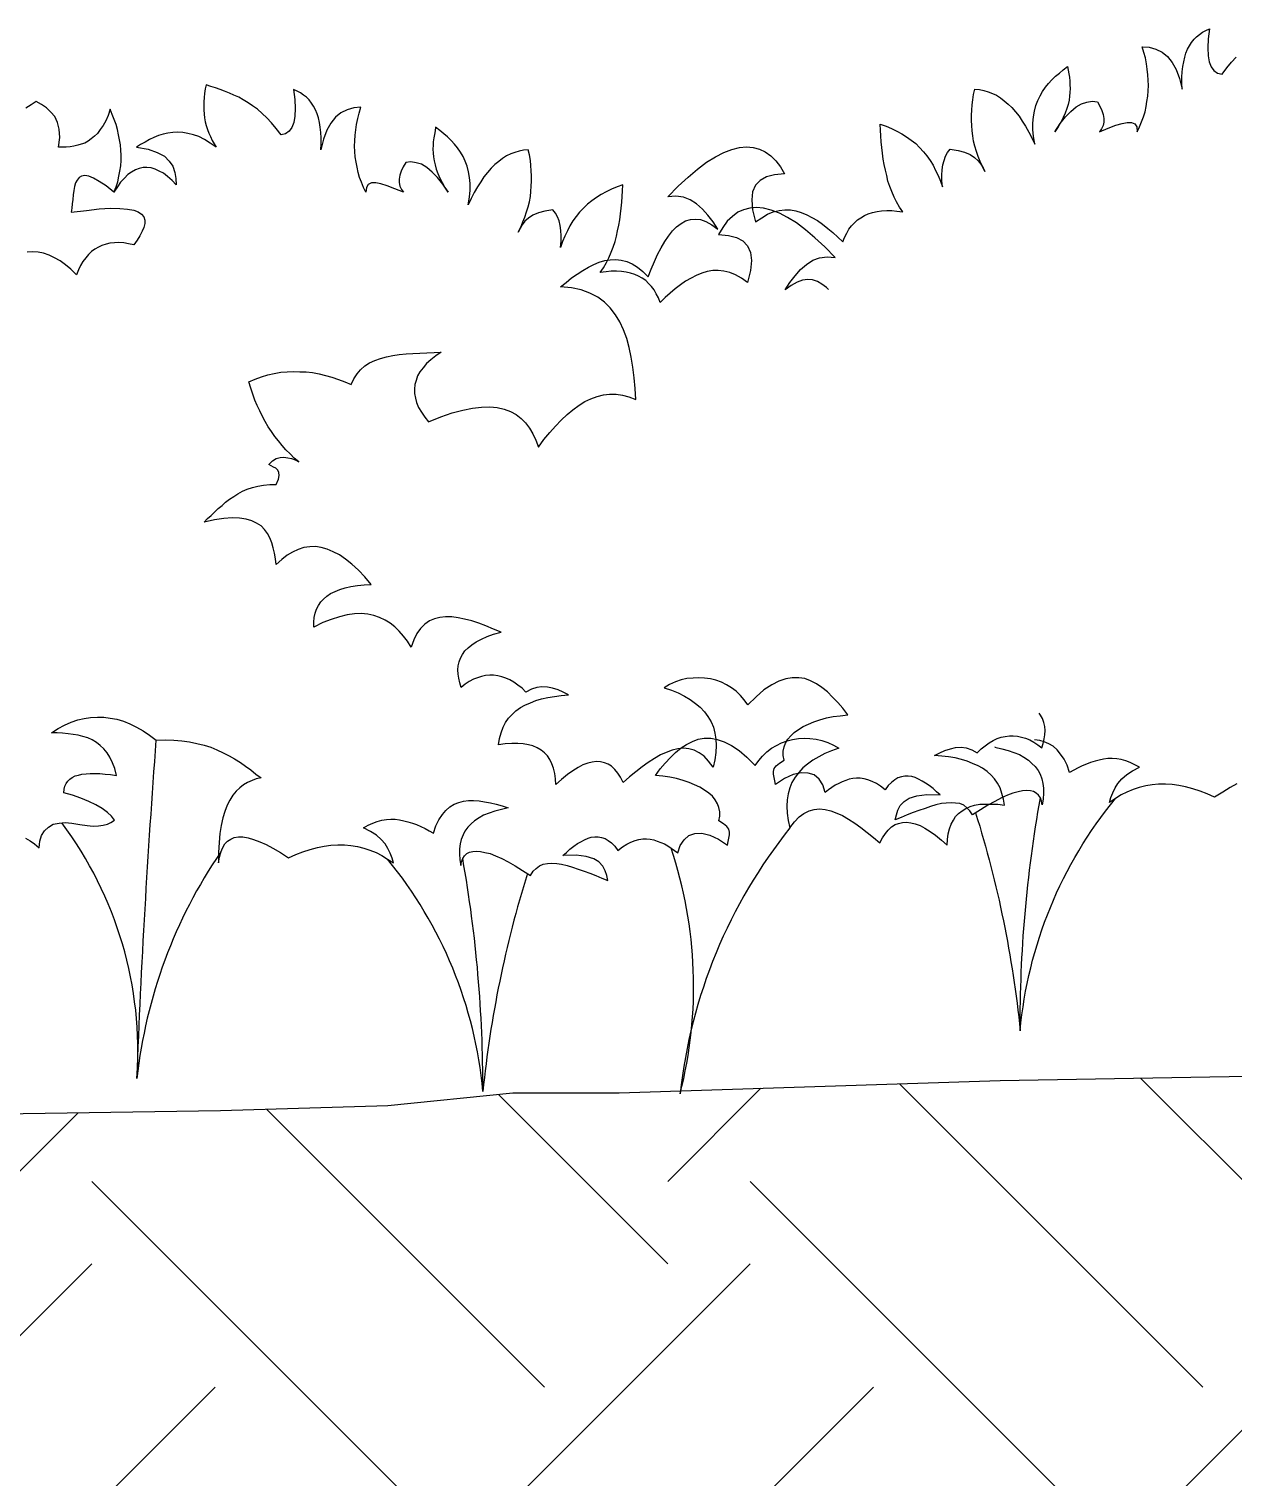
# Model space of a CAD drawing. Extents: x -24232 to 27340, y -23039 to 23489.
# Drawn here: x 9799 to 10316, y -22417 to -21794 of the extents above; entities that cross this region are included whole.
import ezdxf

# ---------------------------------------------------------------- set-up
doc = ezdxf.new("R2010")
doc.units = 0
doc.header["$LTSCALE"] = 10
doc.layers.add('0-HATCH', color=8, linetype='CONTINUOUS')
doc.layers.add('3', color=3, linetype='CONTINUOUS')

msp = doc.modelspace()

# ---------------------------------------------------------------- hatches: boundary and pattern name
at = {"layer": '0-HATCH'}
h = msp.add_hatch(dxfattribs=at)
h.set_pattern_fill('EARTH', color=256, scale=800, angle=45, style=0)
h.set_pattern_definition([(45, (5830.53, -1359.33), (3e-14, 282.8427), [200, -200]), (45, (5777.5, -1306.3), (3e-14, 282.8427), [200, -200]), (45, (5724.46, -1253.27), (3e-14, 282.8427), [200, -200]), (135, (5724.46, -1217.91), (-282.8427, 3e-14), [200, -200]), (135, (5777.5, -1164.88), (-282.8427, 3e-14), [200, -200]), (135, (5830.53, -1111.85), (-282.8427, 3e-14), [200, -200])])
h.paths.add_polyline_path([(5984.04, -22985.64), (6161.27, -22985.64), (6489.16, -22959.07), (6817.04, -22959.07), (7109.48, -22950.21), (7235.47, -22953.28), (7235.47, -22489.61), (7205.98, -22489.61), (7055.98, -22639.61), (6612.61, -22639.61), (6612.61, -22239.61), (5862.61, -22239.61), (5612.61, -22239.61), (5612.61, -22639.61), (5169.24, -22639.61), (5019.24, -22489.61), (3317.23, -22489.61), (3317.23, -22923.64), (3431.86, -22923.64), (3759.75, -22923.64), (4043.32, -22905.93), (4211.69, -22870.5), (4344.62, -22870.5), (4548.44, -22888.21), (4796.57, -22914.78), (4920.63, -22959.07), (5186.48, -23003.36), (5496.64, -23038.78)])
h.paths.add_polyline_path([(7235.47, -22953.28), (7472.81, -22959.07), (7880.45, -23012.21), (8234.91, -23012.21), (8589.38, -23012.21), (8934.99, -22950.21), (9537.59, -22932.5), (9812.3, -22826.21), (10264.25, -22711.07), (10441.48, -22640.22), (10618.71, -22551.65), (10733.92, -22480.79), (10875.7, -22409.93), (11008.63, -22356.79), (11257.6, -22251.51), (11220.03, -22243.46), (11152.92, -22243.46), (11082.53, -22238.6), (10951.61, -22246.15), (10865.72, -22243.46), (10696.62, -22243.46), (10581.2, -22243.46), (10409.23, -22232.99), (10371.83, -22243.46), (10216.15, -22246.15), (10078.95, -22250.64, -0.001694), (10078.64, -22251.87, -0.001396), (10078.77, -22250.65), (10052.42, -22251.51), (10006.79, -22251.51), (9953.11, -22256.88), (9881.15, -22259.04), (9673.95, -22262.24), (9491.43, -22262.24), (9408.22, -22256.88), (9319.64, -22256.88), (9225.7, -22256.88), (9206.85, -22255.59), (9137.12, -22246.15), (9110.28, -22243.46), (8997.55, -22240.78), (8949.23, -22239.61), (8914.34, -22239.61), (8862.61, -22239.61), (8612.61, -22239.61), (8612.61, -22639.61), (8169.24, -22639.61), (8019.24, -22489.61), (7235.47, -22489.61)])

# ---------------------------------------------------------------- linework, layer by layer
at = {"layer": '3', "color": 11}
for points in [[(10214.05, -22102.92), (10213.9, -22102.97), (10213.9, -22102.97), (10216.8, -22103.66), (10219.57, -22104.36), (10222.06, -22105.19), (10224.42, -22106.15), (10226.35, -22107.26), (10228.29, -22108.51), (10229.81, -22109.89), (10231.2, -22111.28), (10232.44, -22112.94), (10233.27, -22114.6), (10234.1, -22116.54), (10234.52, -22118.47), (10234.8, -22120.55), (10234.8, -22122.76), (10234.66, -22125.25), (10234.24, -22127.75), (10234.24, -22127.75), (10233.97, -22126.09), (10233.41, -22124.7), (10232.58, -22123.59), (10231.61, -22122.63), (10230.51, -22121.93), (10229.12, -22121.66), (10227.6, -22121.52), (10225.8, -22121.66), (10223.86, -22122.07), (10221.65, -22122.63), (10219.29, -22123.59), (10216.67, -22124.7), (10213.9, -22126.22), (10210.85, -22127.88), (10207.67, -22129.82), (10204.21, -22132.04), (10204.21, -22132.04), (10203.1, -22130.24), (10201.86, -22128.99), (10200.47, -22127.88), (10198.81, -22127.19), (10197.01, -22126.92), (10195.07, -22126.78), (10193, -22126.92), (10190.92, -22127.19), (10188.57, -22127.75), (10186.21, -22128.44), (10183.86, -22129.27), (10181.23, -22130.1), (10178.74, -22131.07), (10176.25, -22132.04), (10173.62, -22133.14), (10170.99, -22134.11), (10170.99, -22134.11), (10171.54, -22132.04), (10172.24, -22129.96), (10173.2, -22128.02), (10174.87, -22126.22), (10177.08, -22124.84), (10180.4, -22123.87), (10184.69, -22123.32), (10190.37, -22123.46), (10190.37, -22123.46), (10188.84, -22122.07), (10187.32, -22120.69), (10185.66, -22119.44), (10184.14, -22118.33), (10182.62, -22117.5), (10181.09, -22116.67), (10179.57, -22115.98), (10178.19, -22115.57), (10176.66, -22115.43), (10175.14, -22115.43), (10173.76, -22115.7), (10172.24, -22116.12), (10170.85, -22116.95), (10169.47, -22118.06), (10168.08, -22119.44), (10166.7, -22121.24), (10166.7, -22121.24), (10164.76, -22119.72), (10162.96, -22118.61), (10161.16, -22117.64), (10159.36, -22116.95), (10157.7, -22116.54), (10156.04, -22116.26), (10154.38, -22116.26), (10152.86, -22116.4), (10151.34, -22116.67), (10149.81, -22117.23), (10148.29, -22117.78), (10146.77, -22118.47), (10145.25, -22119.3), (10143.86, -22120.27), (10142.34, -22121.24), (10140.96, -22122.35), (10140.96, -22122.35), (10139.99, -22119.16), (10138.33, -22116.67), (10136.25, -22114.87), (10133.62, -22114.04), (10130.71, -22113.91), (10127.25, -22114.74), (10123.52, -22116.4), (10119.64, -22119.03), (10119.64, -22119.03), (10119.36, -22117.37), (10119.09, -22115.98), (10118.81, -22114.6), (10118.81, -22113.35), (10119.09, -22112.11), (10119.92, -22111), (10121.3, -22109.75), (10123.38, -22108.51), (10123.38, -22108.51), (10122.96, -22106.57), (10122.96, -22104.63), (10123.38, -22102.83), (10123.93, -22101.17), (10124.9, -22099.51), (10126.15, -22097.99), (10127.67, -22096.6), (10129.47, -22095.36), (10131.54, -22094.11), (10133.76, -22093.01), (10136.11, -22092.04), (10138.74, -22091.21), (10141.51, -22090.38), (10144.42, -22089.82), (10147.46, -22089.41), (10150.64, -22088.99), (10150.64, -22088.99), (10148.57, -22086.22), (10146.35, -22083.73), (10144.14, -22081.38), (10141.92, -22079.16), (10139.57, -22077.23), (10137.22, -22075.7), (10134.73, -22074.46), (10132.24, -22073.49), (10129.61, -22073.07), (10126.84, -22073.07), (10124.07, -22073.63), (10121.02, -22074.6), (10117.98, -22076.12), (10114.66, -22078.33), (10111.34, -22081.24), (10107.74, -22084.7), (10107.74, -22084.7), (10106.21, -22082.62), (10104.55, -22080.69), (10102.75, -22078.89), (10100.68, -22077.37), (10098.6, -22076.12), (10096.39, -22075.01), (10094.03, -22074.18), (10091.68, -22073.63), (10089.19, -22073.21), (10086.7, -22073.07), (10084.21, -22073.21), (10081.58, -22073.49), (10079.09, -22074.04), (10076.59, -22074.87), (10074.1, -22075.98), (10071.75, -22077.37), (10071.75, -22077.37), (10074.93, -22078.47), (10077.84, -22079.58), (10080.47, -22080.96), (10082.96, -22082.49), (10085.31, -22084.15), (10087.25, -22085.81), (10089.05, -22087.75), (10090.57, -22089.82), (10091.96, -22092.04), (10092.93, -22094.39), (10093.62, -22096.88), (10094.03, -22099.51), (10094.17, -22102.28), (10094.03, -22105.19), (10093.62, -22108.37), (10092.79, -22111.55), (10092.79, -22111.55), (10090.85, -22108.92), (10088.91, -22106.85), (10086.84, -22105.32), (10084.62, -22104.22), (10082.41, -22103.66), (10080.05, -22103.39), (10077.7, -22103.66), (10075.21, -22104.22), (10072.72, -22105.19), (10070.23, -22106.29), (10067.6, -22107.82), (10064.97, -22109.48), (10062.34, -22111.41), (10059.57, -22113.49), (10056.94, -22115.7), (10054.17, -22118.06), (10054.17, -22118.06), (10053.06, -22115.84), (10051.82, -22114.04), (10050.57, -22112.52), (10049.19, -22111.14), (10047.67, -22110.17), (10046.14, -22109.61), (10044.48, -22109.2), (10042.68, -22109.06), (10040.88, -22109.34), (10038.95, -22109.75), (10036.87, -22110.58), (10034.79, -22111.69), (10032.58, -22113.07), (10030.23, -22114.74), (10027.74, -22116.81), (10025.24, -22119.03), (10025.24, -22119.03), (10025.11, -22116.54), (10024.83, -22114.18), (10024.28, -22111.97), (10023.58, -22110.03), (10022.61, -22108.23), (10021.65, -22106.71), (10020.4, -22105.32), (10018.88, -22104.22), (10017.22, -22103.25), (10015.42, -22102.42), (10013.48, -22101.86), (10011.27, -22101.45), (10008.91, -22101.31), (10006.28, -22101.31), (10003.51, -22101.45), (10000.61, -22101.86), (10000.61, -22101.86), (10001.02, -22099.23), (10001.72, -22096.74), (10002.55, -22094.39), (10003.65, -22092.31), (10004.9, -22090.51), (10006.42, -22088.85), (10008.08, -22087.33), (10010.02, -22085.95), (10011.96, -22084.84), (10014.31, -22083.87), (10016.66, -22082.9), (10019.15, -22082.21), (10021.78, -22081.52), (10024.69, -22081.1), (10027.6, -22080.69), (10030.64, -22080.41), (10030.64, -22080.41), (10028.43, -22079.3), (10026.21, -22078.33), (10023.86, -22077.64), (10021.65, -22077.09), (10019.29, -22076.95), (10017.08, -22077.23), (10014.73, -22078.06), (10012.37, -22079.3), (10012.37, -22079.3), (10010.71, -22077.64), (10008.91, -22076.26), (10007.25, -22075.01), (10005.45, -22074.04), (10003.79, -22073.21), (10001.99, -22072.66), (10000.33, -22072.24), (9998.53, -22071.97), (9996.87, -22071.97), (9995.07, -22072.11), (9993.27, -22072.52), (9991.61, -22073.07), (9989.81, -22073.77), (9988.01, -22074.74), (9986.35, -22075.84), (9984.55, -22077.23), (9984.55, -22077.23), (9984, -22075.29), (9983.58, -22073.35), (9983.31, -22071.55), (9983.17, -22069.75), (9983.31, -22067.95), (9983.72, -22066.29), (9984.28, -22064.63), (9985.11, -22063.11), (9986.21, -22061.59), (9987.6, -22060.2), (9989.12, -22058.96), (9991.06, -22057.71), (9993.27, -22056.47), (9995.76, -22055.36), (9998.53, -22054.39), (10001.72, -22053.56), (10001.72, -22053.56), (9998.53, -22052.17), (9995.21, -22050.79), (9992.16, -22049.68), (9989.12, -22048.71), (9986.07, -22047.88), (9983.31, -22047.33), (9980.54, -22046.92), (9977.91, -22046.92), (9975.42, -22047.19), (9973.06, -22047.75), (9970.99, -22048.71), (9968.91, -22050.1), (9967.11, -22051.9), (9965.59, -22054.11), (9964.21, -22056.74), (9963.1, -22059.93), (9963.1, -22059.93), (9961.58, -22057.43), (9959.78, -22055.22), (9957.98, -22053.14), (9956.04, -22051.21), (9954.1, -22049.68), (9951.89, -22048.3), (9949.53, -22047.19), (9947.04, -22046.36), (9944.41, -22045.81), (9941.65, -22045.53), (9938.74, -22045.67), (9935.56, -22046.08), (9932.37, -22046.92), (9928.77, -22048.02), (9925.17, -22049.41), (9921.3, -22051.34), (9921.3, -22051.34), (9921.3, -22049.27), (9921.44, -22047.19), (9921.85, -22045.39), (9922.41, -22043.59), (9923.24, -22042.07), (9924.21, -22040.55), (9925.45, -22039.3), (9926.84, -22038.06), (9928.5, -22036.95), (9930.43, -22035.98), (9932.51, -22035.15), (9934.72, -22034.46), (9937.22, -22033.9), (9939.98, -22033.49), (9942.89, -22033.21), (9945.94, -22033.07), (9945.94, -22033.07), (9943.17, -22029.75), (9940.4, -22026.85), (9937.63, -22024.35), (9934.86, -22022.14), (9932.23, -22020.34), (9929.6, -22018.96), (9926.97, -22017.85), (9924.48, -22017.16), (9921.99, -22016.74), (9919.5, -22016.88), (9917.01, -22017.16), (9914.52, -22017.99), (9912.16, -22019.09), (9909.81, -22020.48), (9907.46, -22022.28), (9905.11, -22024.49), (9905.11, -22024.49), (9904.83, -22022), (9904.41, -22019.51), (9903.86, -22017.3), (9903.17, -22015.08), (9902.34, -22013), (9901.37, -22011.07), (9900.12, -22009.41), (9898.6, -22007.88), (9896.66, -22006.64), (9894.59, -22005.67), (9892.23, -22004.98), (9889.33, -22004.56), (9886.14, -22004.42), (9882.54, -22004.7), (9878.53, -22005.25), (9874.1, -22006.22), (9874.1, -22006.22), (9875.62, -22004.7), (9877.15, -22003.32), (9878.67, -22001.79), (9880.19, -22000.41), (9881.85, -21999.03), (9883.37, -21997.64), (9885.04, -21996.4), (9886.84, -21995.15), (9888.63, -21994.04), (9890.57, -21992.94), (9892.65, -21992.11), (9894.86, -21991.41), (9897.22, -21990.72), (9899.71, -21990.31), (9902.34, -21990.03), (9905.11, -21990.03), (9905.11, -21990.03), (9906.07, -21987.81), (9906.35, -21986.15), (9906.21, -21984.91), (9905.8, -21983.94), (9904.97, -21983.11), (9904, -21982.55), (9902.89, -21982), (9901.92, -21981.45), (9901.92, -21981.45), (9903.58, -21979.92), (9905.11, -21978.96), (9906.77, -21978.4), (9908.43, -21978.26), (9910.09, -21978.54), (9911.61, -21978.96), (9913.27, -21979.51), (9914.79, -21980.34), (9914.79, -21980.34), (9912.86, -21978.68), (9911.06, -21976.88), (9909.26, -21975.22), (9907.6, -21973.28), (9906.07, -21971.34), (9904.55, -21969.41), (9903.03, -21967.33), (9901.64, -21965.25), (9900.4, -21963.04), (9899.15, -21960.82), (9898.05, -21958.47), (9896.94, -21956.12), (9895.97, -21953.77), (9895, -21951.27), (9894.17, -21948.64), (9893.34, -21946.01), (9893.34, -21946.01), (9896.11, -21944.77), (9898.74, -21943.8), (9901.51, -21942.97), (9904.27, -21942.42), (9907.04, -21941.86), (9909.81, -21941.59), (9912.44, -21941.45), (9915.21, -21941.59), (9917.98, -21941.72), (9920.75, -21942), (9923.51, -21942.55), (9926.28, -21943.25), (9929.05, -21943.94), (9931.82, -21944.91), (9934.59, -21945.88), (9937.35, -21947.12), (9937.35, -21947.12), (9938.46, -21944.63), (9939.85, -21942.55), (9941.37, -21940.76), (9943.17, -21939.09), (9945.24, -21937.85), (9947.46, -21936.74), (9949.95, -21935.91), (9952.44, -21935.22), (9955.21, -21934.67), (9957.98, -21934.25), (9960.88, -21933.97), (9963.79, -21933.7), (9966.84, -21933.56), (9969.88, -21933.42), (9972.93, -21933.28), (9975.97, -21933.14), (9975.97, -21933.14), (9973.62, -21934.8), (9971.54, -21936.46), (9969.74, -21938.13), (9968.22, -21939.92), (9966.84, -21941.59), (9965.87, -21943.38), (9965.17, -21945.32), (9964.62, -21947.12), (9964.48, -21949.06), (9964.48, -21951), (9964.9, -21952.94), (9965.45, -21954.87), (9966.28, -21956.95), (9967.53, -21959.03), (9968.91, -21961.1), (9970.57, -21963.18), (9970.57, -21963.18), (9975.83, -21960.96), (9980.68, -21959.3), (9985.24, -21958.06), (9989.4, -21957.23), (9993.27, -21956.81), (9996.87, -21956.67), (10000.05, -21956.95), (10003.1, -21957.64), (10005.73, -21958.75), (10008.22, -21959.99), (10010.3, -21961.65), (10012.23, -21963.59), (10013.9, -21965.81), (10015.42, -21968.3), (10016.66, -21971.07), (10017.77, -21973.97), (10017.77, -21973.97), (10020.12, -21970.79), (10022.61, -21967.74), (10025.11, -21964.98), (10027.6, -21962.35), (10030.09, -21959.99), (10032.58, -21957.92), (10035.21, -21955.98), (10037.7, -21954.46), (10040.33, -21953.21), (10042.96, -21952.24), (10045.73, -21951.55), (10048.36, -21951.27), (10051.13, -21951.27), (10053.9, -21951.69), (10056.66, -21952.38), (10059.57, -21953.49), (10059.57, -21953.49), (10059.29, -21948.78), (10058.88, -21944.22), (10058.32, -21939.65), (10057.63, -21935.36), (10056.8, -21931.2), (10055.69, -21927.33), (10054.31, -21923.59), (10052.79, -21920.13), (10050.85, -21917.09), (10048.64, -21914.18), (10046.14, -21911.69), (10043.24, -21909.61), (10039.92, -21907.81), (10036.18, -21906.43), (10032.03, -21905.6), (10027.32, -21905.18), (10027.32, -21905.18), (10029.67, -21903.25), (10032.03, -21901.31), (10034.38, -21899.65), (10036.87, -21898.12), (10039.22, -21896.74), (10041.58, -21895.5), (10043.93, -21894.53), (10046.28, -21893.83), (10048.64, -21893.56), (10050.99, -21893.42), (10053.34, -21893.7), (10055.69, -21894.25), (10058.05, -21895.22), (10060.4, -21896.74), (10062.62, -21898.54), (10064.97, -21900.89), (10064.97, -21900.89), (10066.21, -21897.57), (10067.6, -21894.25), (10068.98, -21891.2), (10070.5, -21888.3), (10072.03, -21885.67), (10073.69, -21883.32), (10075.35, -21881.1), (10077.15, -21879.3), (10079.09, -21877.92), (10081.02, -21876.81), (10083.1, -21876.12), (10085.18, -21875.98), (10087.39, -21876.26), (10089.74, -21877.09), (10092.23, -21878.47), (10094.86, -21880.41), (10094.86, -21880.41), (10092.79, -21877.23), (10090.57, -21874.32), (10088.22, -21871.69), (10085.73, -21869.47), (10082.96, -21867.67), (10080.05, -21866.57), (10076.87, -21866.15), (10073.41, -21866.43), (10073.41, -21866.43), (10077.84, -21861.86), (10082.13, -21857.99), (10086.14, -21854.53), (10090.02, -21851.62), (10093.9, -21849.27), (10097.36, -21847.47), (10100.82, -21846.08), (10104.14, -21845.25), (10107.18, -21844.98), (10110.09, -21845.25), (10112.72, -21845.94), (10115.21, -21847.05), (10117.56, -21848.85), (10119.78, -21850.93), (10121.72, -21853.56), (10123.52, -21856.6), (10123.52, -21856.6), (10119.22, -21857.02), (10115.76, -21857.85), (10113, -21859.37), (10111.06, -21861.45), (10109.81, -21864.35), (10109.4, -21867.81), (10109.81, -21872.1), (10111.06, -21877.23), (10111.06, -21877.23), (10113.69, -21875.43), (10116.18, -21873.9), (10118.67, -21872.93), (10121.16, -21872.38), (10123.65, -21872.1), (10126.01, -21872.1), (10128.36, -21872.52), (10130.71, -21873.21), (10133.07, -21874.18), (10135.28, -21875.29), (10137.63, -21876.67), (10139.85, -21878.19), (10142.06, -21879.99), (10144.28, -21881.79), (10146.35, -21883.73), (10148.57, -21885.81), (10148.57, -21885.81), (10149.26, -21883.87), (10150.23, -21882.07), (10151.2, -21880.41), (10152.3, -21878.89), (10153.55, -21877.64), (10154.8, -21876.39), (10156.32, -21875.43), (10157.84, -21874.46), (10159.5, -21873.76), (10161.3, -21873.21), (10163.24, -21872.8), (10165.18, -21872.52), (10167.39, -21872.38), (10169.61, -21872.38), (10171.82, -21872.66), (10174.31, -21872.93), (10174.31, -21872.93), (10172.93, -21870.86), (10171.68, -21868.64), (10170.57, -21866.57), (10169.61, -21864.21), (10168.78, -21862), (10167.94, -21859.65), (10167.39, -21857.29), (10166.84, -21854.94), (10166.28, -21852.59), (10165.87, -21850.24), (10165.59, -21847.74), (10165.32, -21845.25), (10165.04, -21842.76), (10164.9, -21840.27), (10164.76, -21837.78), (10164.62, -21835.29), (10164.62, -21835.29), (10167.11, -21836.12), (10169.47, -21837.09), (10171.82, -21838.19), (10173.9, -21839.44), (10175.97, -21840.68), (10177.91, -21842.07), (10179.85, -21843.59), (10181.51, -21845.25), (10183.17, -21847.05), (10184.69, -21848.85), (10186.08, -21850.79), (10187.32, -21852.87), (10188.43, -21855.08), (10189.54, -21857.29), (10190.51, -21859.65), (10191.34, -21862.14), (10191.34, -21862.14), (10191.06, -21859.51), (10191.06, -21857.16), (10191.2, -21854.8), (10191.47, -21852.73), (10192.03, -21850.79), (10192.72, -21848.99), (10193.55, -21847.47), (10194.66, -21845.94), (10194.66, -21845.94), (10198.12, -21846.5), (10200.89, -21847.33), (10203.24, -21848.3), (10205.18, -21849.54), (10206.7, -21850.93), (10207.81, -21852.45), (10208.78, -21853.97), (10209.61, -21855.63), (10209.61, -21855.63), (10208.5, -21853.42), (10207.53, -21851.2), (10206.7, -21849.13), (10206.01, -21846.91), (10205.32, -21844.7), (10204.76, -21842.48), (10204.35, -21840.27), (10204.07, -21838.06), (10203.93, -21835.84), (10203.79, -21833.63), (10203.79, -21831.41), (10203.93, -21829.2), (10204.07, -21826.98), (10204.35, -21824.77), (10204.76, -21822.41), (10205.32, -21820.2), (10205.32, -21820.2), (10207.25, -21820.34), (10209.19, -21820.75), (10210.99, -21821.31), (10212.79, -21822), (10214.59, -21822.83), (10216.25, -21823.94), (10217.91, -21825.18), (10219.57, -21826.57), (10221.23, -21828.09), (10222.76, -21829.89), (10224.28, -21831.83), (10225.66, -21833.9), (10227.05, -21836.12), (10228.43, -21838.61), (10229.81, -21841.1), (10231.06, -21843.87), (10231.06, -21843.87), (10230.51, -21840.55), (10230.23, -21837.5), (10230.23, -21834.73), (10230.51, -21832.1), (10230.92, -21829.61), (10231.47, -21827.26), (10232.31, -21825.04), (10233.27, -21823.11), (10234.38, -21821.17), (10235.63, -21819.37), (10236.87, -21817.71), (10238.4, -21816.19), (10239.92, -21814.66), (10241.58, -21813.28), (10243.24, -21811.9), (10245.04, -21810.51), (10245.04, -21810.51), (10245.32, -21812.03), (10245.59, -21813.56), (10245.87, -21815.08), (10246.15, -21816.74), (10246.15, -21818.26), (10246.28, -21819.92), (10246.15, -21821.58), (10246.01, -21823.25), (10245.73, -21824.91), (10245.32, -21826.71), (10244.76, -21828.5), (10244.07, -21830.44), (10243.24, -21832.38), (10242.27, -21834.32), (10241.03, -21836.39), (10239.64, -21838.47), (10239.64, -21838.47), (10241.99, -21835.01), (10244.21, -21832.1), (10246.56, -21829.75), (10248.78, -21827.81), (10251.13, -21826.43), (10253.34, -21825.74), (10255.7, -21825.32), (10257.91, -21825.6), (10257.91, -21825.6), (10259.02, -21827.54), (10259.85, -21829.34), (10260.4, -21831.13), (10260.68, -21832.8), (10260.68, -21834.32), (10260.4, -21835.84), (10259.71, -21837.22), (10258.88, -21838.47), (10258.88, -21838.47), (10262.62, -21836.95), (10265.8, -21835.7), (10268.57, -21834.87), (10270.78, -21834.46), (10272.58, -21834.46), (10273.97, -21835.15), (10274.8, -21836.39), (10275.07, -21838.47), (10275.07, -21838.47), (10276.04, -21836.39), (10276.87, -21834.18), (10277.7, -21832.1), (10278.4, -21829.89), (10278.81, -21827.67), (10279.23, -21825.46), (10279.64, -21823.25), (10279.78, -21820.89), (10279.92, -21818.68), (10279.78, -21816.32), (10279.64, -21813.97), (10279.36, -21811.62), (10279.09, -21809.27), (10278.53, -21806.77), (10277.84, -21804.42), (10277.15, -21801.93), (10277.15, -21801.93), (10280.19, -21802.21), (10283.1, -21803.04), (10285.73, -21804.28), (10288.08, -21806.22), (10290.02, -21808.71), (10291.82, -21811.76), (10293.21, -21815.63), (10294.31, -21820.2), (10294.31, -21820.2), (10294.17, -21817.57), (10294.17, -21815.08), (10294.31, -21812.73), (10294.59, -21810.51), (10295, -21808.44), (10295.42, -21806.5), (10295.97, -21804.7), (10296.67, -21803.04), (10297.5, -21801.52), (10298.33, -21800.13), (10299.43, -21798.75), (10300.54, -21797.64), (10301.79, -21796.67), (10303.03, -21795.7), (10304.56, -21795.01), (10306.08, -21794.32), (10306.08, -21794.32), (10305.52, -21798.61), (10305.39, -21802.48), (10305.52, -21805.81), (10305.94, -21808.44), (10306.77, -21810.65), (10308.02, -21812.17), (10309.54, -21813.28), (10311.48, -21813.7), (10311.48, -21813.7), (10313.55, -21811.07), (10315.49, -21808.57), (10317.57, -21806.5)], [(10142.39, -21906.25), (10141.49, -21905.35), (10139.56, -21903.96), (10137.62, -21902.85), (10135.54, -21902.16), (10133.47, -21902.02), (10131.25, -21902.3), (10128.9, -21903.13), (10126.41, -21904.52), (10123.78, -21906.45), (10123.78, -21906.45), (10125.85, -21903.27), (10128.07, -21900.36), (10130.42, -21897.73), (10132.91, -21895.52), (10135.68, -21893.72), (10138.59, -21892.61), (10141.77, -21892.2), (10145.23, -21892.47), (10145.23, -21892.47), (10140.8, -21887.91), (10136.51, -21884.03), (10132.5, -21880.57), (10128.62, -21877.66), (10124.75, -21875.31), (10121.29, -21873.51), (10117.83, -21872.13), (10114.5, -21871.3), (10111.46, -21871.02), (10108.55, -21871.3), (10105.92, -21871.99), (10103.43, -21873.1), (10101.08, -21874.9), (10098.86, -21876.97), (10096.93, -21879.6), (10095.13, -21882.65), (10095.13, -21882.65), (10099.42, -21883.06), (10102.88, -21883.89), (10105.65, -21885.41), (10107.58, -21887.49), (10108.83, -21890.4), (10109.25, -21893.86), (10108.83, -21898.15), (10107.58, -21903.27), (10107.58, -21903.27), (10104.95, -21901.47), (10102.46, -21899.95), (10099.97, -21898.98), (10097.48, -21898.43), (10094.99, -21898.15), (10092.64, -21898.15), (10090.28, -21898.56), (10087.93, -21899.26), (10085.58, -21900.22), (10083.36, -21901.33), (10081.01, -21902.72), (10078.79, -21904.24), (10076.58, -21906.04), (10074.37, -21907.84), (10072.29, -21909.77), (10070.08, -21911.85), (10070.08, -21911.85), (10069.38, -21909.91), (10068.41, -21908.11), (10067.45, -21906.45), (10066.34, -21904.93), (10065.09, -21903.68), (10063.85, -21902.44), (10062.32, -21901.47), (10060.8, -21900.5), (10059.14, -21899.81), (10057.34, -21899.26), (10055.4, -21898.84), (10053.47, -21898.56), (10051.25, -21898.43), (10049.04, -21898.43), (10046.82, -21898.7), (10044.33, -21898.98), (10044.33, -21898.98), (10045.72, -21896.9), (10046.96, -21894.69), (10048.07, -21892.61), (10049.04, -21890.26), (10049.87, -21888.04), (10050.7, -21885.69), (10051.25, -21883.34), (10051.81, -21880.99), (10052.36, -21878.63), (10052.77, -21876.28), (10053.05, -21873.79), (10053.33, -21871.3), (10053.6, -21868.81), (10053.74, -21866.31), (10053.88, -21863.82), (10054.02, -21861.33), (10054.02, -21861.33), (10051.53, -21862.16), (10049.18, -21863.13), (10046.82, -21864.24), (10044.75, -21865.48), (10042.67, -21866.73), (10040.73, -21868.11), (10038.79, -21869.64), (10037.13, -21871.3), (10035.47, -21873.1), (10033.95, -21874.9), (10032.57, -21876.83), (10031.32, -21878.91), (10030.21, -21881.12), (10029.11, -21883.34), (10028.14, -21885.69), (10027.31, -21888.18), (10027.31, -21888.18), (10027.58, -21885.55), (10027.58, -21883.2), (10027.45, -21880.85), (10027.17, -21878.77), (10026.61, -21876.83), (10025.92, -21875.03), (10025.09, -21873.51), (10023.98, -21871.99), (10023.98, -21871.99), (10020.52, -21872.54), (10017.76, -21873.37), (10015.4, -21874.34), (10013.47, -21875.59), (10011.94, -21876.97), (10010.84, -21878.49), (10009.87, -21880.02), (10009.04, -21881.68), (10009.04, -21881.68), (10010.14, -21879.46), (10011.11, -21877.25), (10011.94, -21875.17), (10012.64, -21872.96), (10013.33, -21870.74), (10013.88, -21868.53), (10014.3, -21866.31), (10014.57, -21864.1), (10014.71, -21861.89), (10014.85, -21859.67), (10014.85, -21857.46), (10014.71, -21855.24), (10014.57, -21853.03), (10014.3, -21850.81), (10013.88, -21848.46), (10013.33, -21846.24), (10013.33, -21846.24), (10011.39, -21846.38), (10009.45, -21846.8), (10007.65, -21847.35), (10005.85, -21848.04), (10004.05, -21848.87), (10002.39, -21849.98), (10000.73, -21851.23), (9999.07, -21852.61), (9997.41, -21854.13), (9995.89, -21855.93), (9994.37, -21857.87), (9992.98, -21859.95), (9991.6, -21862.16), (9990.21, -21864.65), (9988.83, -21867.14), (9987.58, -21869.91), (9987.58, -21869.91), (9988.14, -21866.59), (9988.41, -21863.55), (9988.41, -21860.78), (9988.14, -21858.15), (9987.72, -21855.66), (9987.17, -21853.3), (9986.34, -21851.09), (9985.37, -21849.15), (9984.26, -21847.21), (9983.02, -21845.41), (9981.77, -21843.75), (9980.25, -21842.23), (9978.72, -21840.71), (9977.06, -21839.32), (9975.4, -21837.94), (9973.6, -21836.56), (9973.6, -21836.56), (9973.33, -21838.08), (9973.05, -21839.6), (9972.77, -21841.12), (9972.5, -21842.78), (9972.5, -21844.31), (9972.36, -21845.97), (9972.5, -21847.63), (9972.63, -21849.29), (9972.91, -21850.95), (9973.33, -21852.75), (9973.88, -21854.55), (9974.57, -21856.49), (9975.4, -21858.42), (9976.37, -21860.36), (9977.62, -21862.44), (9979, -21864.51), (9979, -21864.51), (9976.65, -21861.05), (9974.43, -21858.15), (9972.08, -21855.8), (9969.87, -21853.86), (9967.51, -21852.47), (9965.3, -21851.78), (9962.95, -21851.37), (9960.73, -21851.64), (9960.73, -21851.64), (9959.62, -21853.58), (9958.79, -21855.38), (9958.24, -21857.18), (9957.96, -21858.84), (9957.96, -21860.36), (9958.24, -21861.89), (9958.93, -21863.27), (9959.76, -21864.51), (9959.76, -21864.51), (9956.03, -21862.99), (9952.84, -21861.75), (9950.07, -21860.92), (9947.86, -21860.5), (9946.06, -21860.5), (9944.68, -21861.19), (9943.85, -21862.44), (9943.57, -21864.51), (9943.57, -21864.51), (9942.6, -21862.44), (9941.77, -21860.22), (9940.94, -21858.15), (9940.25, -21855.93), (9939.83, -21853.72), (9939.42, -21851.5), (9939, -21849.29), (9938.86, -21846.94), (9938.72, -21844.72), (9938.86, -21842.37), (9939, -21840.02), (9939.28, -21837.66), (9939.55, -21835.31), (9940.11, -21832.82), (9940.8, -21830.47), (9941.49, -21827.97), (9941.49, -21827.97), (9938.45, -21828.25), (9935.54, -21829.08), (9932.91, -21830.33), (9930.56, -21832.27), (9928.62, -21834.76), (9926.82, -21837.8), (9925.44, -21841.68), (9924.33, -21846.24), (9924.33, -21846.24), (9924.47, -21843.62), (9924.47, -21841.12), (9924.33, -21838.77), (9924.05, -21836.56), (9923.64, -21834.48), (9923.22, -21832.54), (9922.67, -21830.74), (9921.98, -21829.08), (9921.15, -21827.56), (9920.32, -21826.18), (9919.21, -21824.79), (9918.1, -21823.68), (9916.86, -21822.72), (9915.61, -21821.75), (9914.09, -21821.05), (9912.57, -21820.36), (9912.57, -21820.36), (9913.12, -21824.65), (9913.26, -21828.53), (9913.12, -21831.85), (9912.7, -21834.48), (9911.87, -21836.69), (9910.63, -21838.22), (9909.1, -21839.32), (9907.17, -21839.74), (9907.17, -21839.74), (9905.09, -21837.11), (9903.15, -21834.62), (9901.08, -21832.54), (9899.14, -21830.6), (9897.06, -21828.81), (9894.99, -21827.28), (9893.05, -21826.04), (9890.97, -21824.79), (9889.04, -21823.68), (9886.96, -21822.72), (9885.02, -21821.88), (9882.95, -21821.05), (9881.01, -21820.36), (9879.07, -21819.67), (9876.99, -21818.98), (9875.06, -21818.29), (9875.06, -21818.29), (9874.64, -21820.09), (9874.36, -21822.02), (9874.09, -21823.82), (9873.95, -21825.62), (9873.95, -21827.42), (9873.95, -21829.08), (9874.09, -21830.88), (9874.36, -21832.54), (9874.64, -21834.2), (9875.06, -21835.86), (9875.61, -21837.53), (9876.16, -21839.05), (9876.86, -21840.57), (9877.55, -21842.23), (9878.38, -21843.62), (9879.35, -21845.14), (9879.35, -21845.14), (9876.72, -21843.34), (9874.23, -21841.82), (9871.87, -21840.57), (9869.52, -21839.74), (9867.17, -21839.19), (9864.95, -21838.77), (9862.74, -21838.63), (9860.66, -21838.77), (9858.59, -21839.05), (9856.51, -21839.46), (9854.57, -21840.15), (9852.5, -21840.99), (9850.7, -21841.82), (9848.76, -21842.92), (9846.82, -21844.03), (9845.02, -21845.14), (9845.02, -21845.14), (9850.14, -21845.97), (9854.02, -21847.35), (9857.06, -21849.01), (9859.14, -21851.09), (9860.66, -21853.3), (9861.49, -21855.93), (9862.05, -21858.56), (9862.18, -21861.33), (9862.18, -21861.33), (9860.38, -21859.39), (9858.45, -21857.73), (9856.65, -21856.35), (9854.85, -21855.38), (9853.05, -21854.55), (9851.39, -21854), (9849.59, -21853.86), (9847.93, -21853.86), (9846.27, -21854.27), (9844.61, -21854.83), (9842.95, -21855.8), (9841.42, -21856.9), (9839.9, -21858.42), (9838.24, -21860.22), (9836.86, -21862.16), (9835.33, -21864.51), (9835.33, -21864.51), (9832.01, -21861.75), (9829.1, -21859.81), (9826.61, -21858.42), (9824.54, -21857.59), (9822.88, -21857.32), (9821.49, -21857.59), (9820.38, -21858.15), (9819.55, -21859.26), (9818.86, -21860.5), (9818.45, -21862.02), (9818.17, -21863.68), (9817.89, -21865.62), (9817.75, -21867.56), (9817.48, -21869.5), (9817.34, -21871.3), (9817.06, -21873.1), (9817.06, -21873.1), (9823.57, -21872.27), (9829.1, -21871.57), (9833.95, -21871.3), (9837.96, -21871.44), (9841.28, -21871.71), (9843.91, -21872.13), (9845.85, -21872.96), (9847.24, -21873.93), (9848.2, -21875.03), (9848.62, -21876.42), (9848.62, -21877.94), (9848.2, -21879.6), (9847.51, -21881.26), (9846.54, -21883.2), (9845.3, -21885.14), (9843.91, -21887.08), (9843.91, -21887.08), (9841.7, -21886.66), (9839.62, -21886.25), (9837.55, -21886.11), (9835.61, -21886.25), (9833.67, -21886.38), (9832.01, -21886.8), (9830.21, -21887.35), (9828.69, -21888.04), (9827.17, -21889.01), (9825.78, -21889.98), (9824.4, -21891.23), (9823.29, -21892.61), (9822.05, -21894.27), (9821.08, -21895.93), (9820.11, -21897.87), (9819.28, -21899.95), (9819.28, -21899.95), (9816.92, -21897.59), (9814.57, -21895.66), (9812.22, -21894), (9809.87, -21892.61), (9807.51, -21891.5), (9805.16, -21890.67), (9802.81, -21890.26), (9800.45, -21890.12), (9798.1, -21890.26)], [(9835.33, -21864.51), (9835.33, -21864.51), (9836.3, -21862.16), (9836.99, -21859.95), (9837.55, -21857.59), (9837.96, -21855.38), (9838.38, -21853.17), (9838.52, -21850.81), (9838.52, -21848.6), (9838.38, -21846.38), (9838.24, -21844.17), (9837.82, -21841.95), (9837.41, -21839.74), (9836.86, -21837.53), (9836.3, -21835.31), (9835.47, -21833.23), (9834.64, -21831.02), (9833.81, -21828.81), (9833.81, -21828.81), (9832.84, -21831.44), (9831.87, -21833.79), (9830.77, -21835.73), (9829.52, -21837.53), (9828.27, -21839.19), (9827.03, -21840.43), (9825.64, -21841.54), (9824.26, -21842.51), (9822.88, -21843.34), (9821.35, -21843.89), (9819.83, -21844.31), (9818.17, -21844.72), (9816.51, -21845), (9814.85, -21845.14), (9813.19, -21845.14), (9811.53, -21845.14), (9811.53, -21845.14), (9812.08, -21840.99), (9811.8, -21837.39), (9811.11, -21834.48), (9810, -21831.99), (9808.34, -21830.05), (9806.41, -21828.25), (9804.33, -21826.73), (9801.98, -21825.48), (9801.98, -21825.48), (9799.76, -21826.87), (9797.55, -21828.39)], [(9797.41, -22142.03), (9799.35, -22143.13), (9801.28, -22144.52), (9803.22, -22146.18), (9803.22, -22146.18), (9803.5, -22143.27), (9804.33, -22140.92), (9805.57, -22138.84), (9807.24, -22137.32), (9809.31, -22136.07), (9811.8, -22135.52), (9814.43, -22135.24), (9817.34, -22135.52), (9817.34, -22135.52), (9820.8, -22136.21), (9823.84, -22136.63), (9826.47, -22136.9), (9828.69, -22136.77), (9830.77, -22136.49), (9832.56, -22136.07), (9834.09, -22135.24), (9835.61, -22134.28), (9835.61, -22134.28), (9834.36, -22132.61), (9832.56, -22130.95), (9830.35, -22129.29), (9827.58, -22127.77), (9824.54, -22126.25), (9821.21, -22124.86), (9817.62, -22123.62), (9813.88, -22122.51), (9813.88, -22122.51), (9814.02, -22120.99), (9814.29, -22119.74), (9814.85, -22118.5), (9815.54, -22117.53), (9816.37, -22116.7), (9817.48, -22116.01), (9818.72, -22115.31), (9820.11, -22114.9), (9821.63, -22114.48), (9823.43, -22114.34), (9825.23, -22114.21), (9827.3, -22114.21), (9829.38, -22114.21), (9831.6, -22114.48), (9833.95, -22114.62), (9836.44, -22115.04), (9836.44, -22115.04), (9835.75, -22112.13), (9834.78, -22109.64), (9833.67, -22107.29), (9832.43, -22105.35), (9831.04, -22103.69), (9829.52, -22102.16), (9827.86, -22100.92), (9826.06, -22099.81), (9824.12, -22098.98), (9822.05, -22098.29), (9819.97, -22097.74), (9817.89, -22097.46), (9815.68, -22097.18), (9813.33, -22096.9), (9810.97, -22096.77), (9808.62, -22096.77), (9808.62, -22096.77), (9811.39, -22094.97), (9814.16, -22093.44), (9817.06, -22092.2), (9819.83, -22091.23), (9822.6, -22090.54), (9825.37, -22090.12), (9828.27, -22089.98), (9831.04, -22089.98), (9833.81, -22090.4), (9836.58, -22090.95), (9839.48, -22091.78), (9842.25, -22092.89), (9845.02, -22094.27), (9847.93, -22095.94), (9850.7, -22097.74), (9853.6, -22099.95), (9853.6, -22099.95), (9857.48, -22099.81), (9861.08, -22099.95), (9864.54, -22100.23), (9867.86, -22100.64), (9871.04, -22101.33), (9874.09, -22102.03), (9876.99, -22102.99), (9879.62, -22104.1), (9882.25, -22105.35), (9884.88, -22106.59), (9887.24, -22107.98), (9889.73, -22109.5), (9891.94, -22111.16), (9894.16, -22112.68), (9896.37, -22114.48), (9898.59, -22116.14), (9898.59, -22116.14), (9896.51, -22116.56), (9894.71, -22117.25), (9892.77, -22118.08), (9891.11, -22119.05), (9889.45, -22120.43), (9887.93, -22121.82), (9886.54, -22123.62), (9885.16, -22125.69), (9884.05, -22127.91), (9883.08, -22130.54), (9882.12, -22133.31), (9881.42, -22136.63), (9880.87, -22140.09), (9880.59, -22143.96), (9880.32, -22148.12), (9880.32, -22152.68), (9880.32, -22152.68), (9880.73, -22150.19), (9881.28, -22147.98), (9882.12, -22146.04), (9883.08, -22144.52), (9884.19, -22143.27), (9885.58, -22142.44), (9887.1, -22141.75), (9888.9, -22141.47), (9890.83, -22141.47), (9893.05, -22141.89), (9895.4, -22142.58), (9898.03, -22143.55), (9900.8, -22144.79), (9903.71, -22146.32), (9906.89, -22148.25), (9910.35, -22150.47), (9910.35, -22150.47), (9913.53, -22149.08), (9916.58, -22147.84), (9919.76, -22146.87), (9922.81, -22146.04), (9925.71, -22145.49), (9928.62, -22145.07), (9931.53, -22144.93), (9934.43, -22144.93), (9937.2, -22145.21), (9939.97, -22145.62), (9942.74, -22146.32), (9945.37, -22147.15), (9948, -22148.25), (9950.49, -22149.5), (9952.98, -22151.02), (9955.47, -22152.68), (9955.47, -22152.68), (9954.92, -22150.61), (9954.09, -22148.53), (9953.12, -22146.46), (9951.87, -22144.52), (9950.21, -22142.58), (9948.14, -22140.78), (9945.65, -22139.12), (9942.6, -22137.6), (9942.6, -22137.6), (9944.68, -22136.49), (9946.61, -22135.52), (9948.55, -22134.83), (9950.49, -22134.28), (9952.43, -22134), (9954.36, -22133.86), (9956.16, -22133.86), (9958.1, -22134.14), (9959.9, -22134.55), (9961.7, -22134.97), (9963.64, -22135.52), (9965.44, -22136.21), (9967.24, -22137.04), (9969.04, -22137.87), (9970.84, -22138.84), (9972.63, -22139.81), (9972.63, -22139.81), (9973.74, -22136.77), (9974.99, -22134.14), (9976.51, -22131.92), (9978.03, -22130.12), (9979.69, -22128.6), (9981.63, -22127.49), (9983.57, -22126.66), (9985.51, -22126.11), (9987.72, -22125.83), (9989.94, -22125.83), (9992.29, -22125.97), (9994.64, -22126.39), (9997.13, -22126.8), (9999.62, -22127.49), (10002.12, -22128.19), (10004.75, -22129.02), (10004.75, -22129.02), (10001.84, -22129.71), (9999.07, -22130.4), (9996.58, -22131.23), (9994.23, -22132.2), (9992.29, -22133.31), (9990.35, -22134.55), (9988.83, -22135.94), (9987.44, -22137.32), (9986.2, -22138.98), (9985.37, -22140.64), (9984.54, -22142.58), (9984.12, -22144.52), (9983.85, -22146.59), (9983.85, -22148.81), (9983.98, -22151.3), (9984.4, -22153.79), (9984.4, -22153.79), (9984.68, -22152.13), (9985.23, -22150.75), (9986.06, -22149.64), (9987.03, -22148.67), (9988.14, -22147.98), (9989.52, -22147.7), (9991.04, -22147.56), (9992.84, -22147.7), (9994.78, -22148.12), (9996.99, -22148.67), (9999.35, -22149.64), (10001.98, -22150.75), (10004.75, -22152.27), (10007.79, -22153.93), (10010.97, -22155.87), (10014.43, -22158.08), (10014.43, -22158.08), (10015.54, -22156.28), (10016.79, -22155.04), (10018.17, -22153.93), (10019.83, -22153.24), (10021.63, -22152.96), (10023.57, -22152.82), (10025.65, -22152.96), (10027.72, -22153.24), (10030.07, -22153.79), (10032.43, -22154.48), (10034.78, -22155.31), (10037.41, -22156.14), (10039.9, -22157.11), (10042.39, -22158.08), (10045.02, -22159.19), (10047.65, -22160.16), (10047.65, -22160.16), (10047.1, -22158.08), (10046.41, -22156.01), (10045.44, -22154.07), (10043.78, -22152.27), (10041.56, -22150.88), (10038.24, -22149.92), (10033.95, -22149.36), (10028.28, -22149.5), (10028.28, -22149.5), (10029.8, -22148.12), (10031.32, -22146.73), (10032.98, -22145.49), (10034.5, -22144.38), (10036.03, -22143.55), (10037.55, -22142.72), (10039.07, -22142.03), (10040.46, -22141.61), (10041.98, -22141.47), (10043.5, -22141.47), (10044.88, -22141.75), (10046.41, -22142.16), (10047.79, -22142.99), (10049.18, -22144.1), (10050.56, -22145.49), (10051.94, -22147.29), (10051.94, -22147.29), (10053.88, -22145.76), (10055.68, -22144.66), (10057.48, -22143.69), (10059.28, -22142.99), (10060.94, -22142.58), (10062.6, -22142.3), (10064.26, -22142.3), (10065.78, -22142.44), (10067.31, -22142.72), (10068.83, -22143.27), (10070.35, -22143.83), (10071.87, -22144.52), (10073.4, -22145.35), (10074.78, -22146.32), (10076.3, -22147.29), (10077.69, -22148.39), (10077.69, -22148.39), (10078.66, -22145.21), (10080.32, -22142.72), (10082.39, -22140.92), (10085.02, -22140.09), (10087.93, -22139.95), (10091.39, -22140.78), (10095.13, -22142.44), (10099, -22145.07), (10099, -22145.07), (10099.28, -22143.41), (10099.56, -22142.03), (10099.83, -22140.64), (10099.83, -22139.4), (10099.56, -22138.15), (10098.73, -22137.04), (10097.34, -22135.8), (10095.27, -22134.55), (10095.27, -22134.55), (10095.68, -22132.61), (10095.68, -22130.68), (10095.27, -22128.88), (10094.71, -22127.22), (10093.74, -22125.56), (10092.5, -22124.03), (10090.97, -22122.65), (10089.18, -22121.4), (10087.1, -22120.16), (10084.88, -22119.05), (10082.53, -22118.08), (10079.9, -22117.25), (10077.13, -22116.42), (10074.23, -22115.87), (10071.18, -22115.45), (10068, -22115.04), (10068, -22115.04), (10070.08, -22112.27), (10072.29, -22109.78), (10074.5, -22107.42), (10076.72, -22105.21), (10079.07, -22103.27), (10081.42, -22101.75), (10083.92, -22100.5), (10086.41, -22099.53), (10089.04, -22099.12), (10091.81, -22099.12), (10094.57, -22099.67), (10097.62, -22100.64), (10100.66, -22102.16), (10103.99, -22104.38), (10107.31, -22107.29), (10110.91, -22110.75), (10110.91, -22110.75), (10112.43, -22108.67), (10114.09, -22106.73), (10115.89, -22104.93), (10117.96, -22103.41), (10120.04, -22102.16), (10122.26, -22101.06), (10124.61, -22100.23), (10126.96, -22099.67), (10129.45, -22099.26), (10131.94, -22099.12), (10134.44, -22099.26), (10137.07, -22099.53), (10139.56, -22100.09), (10142.05, -22100.92), (10144.54, -22102.03), (10146.89, -22103.41), (10146.89, -22103.41), (10143.71, -22104.52), (10140.8, -22105.62), (10138.17, -22107.01), (10135.68, -22108.53), (10133.33, -22110.19), (10131.39, -22111.85), (10129.59, -22113.79), (10128.07, -22115.87), (10126.68, -22118.08), (10125.72, -22120.43), (10125.02, -22122.93), (10124.61, -22125.56), (10124.47, -22128.32), (10124.61, -22131.23), (10125.02, -22134.41), (10125.85, -22137.6), (10125.85, -22137.6), (10127.79, -22134.97), (10129.73, -22132.89), (10131.81, -22131.37), (10134.02, -22130.26), (10136.23, -22129.71), (10138.59, -22129.43), (10140.94, -22129.71), (10143.43, -22130.26), (10145.92, -22131.23), (10148.41, -22132.34), (10151.04, -22133.86), (10153.67, -22135.52), (10156.3, -22137.46), (10159.07, -22139.53), (10161.7, -22141.75), (10164.47, -22144.1), (10164.47, -22144.1), (10165.58, -22141.89), (10166.82, -22140.09), (10168.07, -22138.57), (10169.45, -22137.18), (10170.98, -22136.21), (10172.5, -22135.66), (10174.16, -22135.24), (10175.96, -22135.11), (10177.76, -22135.38), (10179.7, -22135.8), (10181.77, -22136.63), (10183.85, -22137.74), (10186.06, -22139.12), (10188.42, -22140.78), (10190.91, -22142.86), (10193.4, -22145.07), (10193.4, -22145.07), (10193.54, -22142.58), (10193.81, -22140.23), (10194.37, -22138.01), (10195.06, -22136.07), (10196.03, -22134.28), (10197, -22132.75), (10198.24, -22131.37), (10199.76, -22130.26), (10201.43, -22129.29), (10203.23, -22128.46), (10205.16, -22127.91), (10207.38, -22127.49), (10209.73, -22127.35), (10212.36, -22127.35), (10215.13, -22127.49), (10218.03, -22127.91), (10218.03, -22127.91), (10217.62, -22125.28), (10216.93, -22122.79), (10216.1, -22120.43), (10214.99, -22118.36), (10213.74, -22116.56), (10212.22, -22114.9), (10210.56, -22113.38), (10208.62, -22111.99), (10206.69, -22110.88), (10204.33, -22109.92), (10201.98, -22108.95), (10199.49, -22108.25), (10196.86, -22107.56), (10193.95, -22107.15), (10191.05, -22106.73), (10188, -22106.45), (10188, -22106.45), (10190.21, -22105.35), (10192.43, -22104.38), (10194.78, -22103.69), (10197, -22103.13), (10199.35, -22102.99), (10201.56, -22103.27), (10203.92, -22104.1), (10206.27, -22105.35), (10206.27, -22105.35), (10207.93, -22103.69), (10209.73, -22102.3), (10211.39, -22101.06), (10213.19, -22100.09), (10214.85, -22099.26), (10216.65, -22098.7), (10218.31, -22098.29), (10220.11, -22098.01), (10221.77, -22098.01), (10223.57, -22098.15), (10225.37, -22098.57), (10227.03, -22099.12), (10228.83, -22099.81), (10230.63, -22100.78), (10232.29, -22101.89), (10234.09, -22103.27), (10234.09, -22103.27), (10234.64, -22101.33), (10235.06, -22099.4), (10235.34, -22097.6), (10235.47, -22095.8), (10235.34, -22094), (10234.92, -22092.34), (10234.37, -22090.68), (10233.54, -22089.15), (10232.95, -22088.35)], [(10317.84, -22118.75), (10314.94, -22120.27), (10311.75, -22122.21), (10308.29, -22124.42), (10308.29, -22124.42), (10305.11, -22123.04), (10302.06, -22121.79), (10298.88, -22120.83), (10295.84, -22120), (10292.93, -22119.44), (10290.02, -22119.03), (10287.12, -22118.89), (10284.21, -22118.89), (10281.44, -22119.16), (10278.67, -22119.58), (10275.9, -22120.27), (10273.27, -22121.1), (10270.64, -22122.21), (10268.15, -22123.46), (10265.66, -22124.98), (10263.17, -22126.64), (10263.17, -22126.64), (10263.72, -22124.56), (10264.55, -22122.49), (10265.52, -22120.41), (10266.77, -22118.47), (10268.43, -22116.54), (10270.51, -22114.74), (10273, -22113.07), (10276.04, -22111.55), (10276.04, -22111.55), (10273.97, -22110.45), (10272.03, -22109.48), (10270.09, -22108.78), (10268.15, -22108.23), (10266.22, -22107.95), (10264.28, -22107.82), (10262.48, -22107.82), (10260.54, -22108.09), (10258.74, -22108.51), (10256.94, -22108.92), (10255, -22109.48), (10253.21, -22110.17), (10251.41, -22111), (10249.61, -22111.83), (10247.81, -22112.8), (10246.01, -22113.77), (10246.01, -22113.77), (10244.9, -22110.72), (10243.65, -22108.09), (10242.13, -22105.88), (10240.61, -22104.08), (10238.95, -22102.56), (10237.01, -22101.45), (10235.07, -22100.62), (10233.14, -22100.06), (10230.92, -22099.79)]]:
    msp.add_lwpolyline(points, dxfattribs=at)
at = {"layer": '3'}
for points in [[(9881.28, -22147.98, 0.123541), (9845.28, -22245.26, -0.009356), (9853.6, -22099.95, 1.244611)], [(10205.6, -22131.15, -0.050416), (10224.74, -22224.82, -0.044718), (10233.41, -22124.7, -0.973353)], [(10224.74, -22224.82, -0.14998), (10265.66, -22124.98, 3.279434)], [(9845.28, -22245.26, 0.180158), (9812.97, -22135.4, 0.884309)], [(10125.85, -22137.6, 0.143083), (10078.64, -22251.87, 0.144168), (10074.78, -22146.32, 6.763015)], [(9993.9, -22250.87, 0.14998), (9952.98, -22151.02, -3.279434)], [(10013.05, -22157.19, 0.050416), (9993.9, -22250.87, 0.044718), (9985.23, -22150.75, 0.973353)]]:
    msp.add_lwpolyline(points, format="xyb", dxfattribs=at)
at = {"layer": '3', "color": 5}
msp.add_lwpolyline([(9225.7, -22256.88), (9319.64, -22256.88), (9408.22, -22256.88), (9491.43, -22262.24), (9673.95, -22262.24), (9881.15, -22259.04), (9953.11, -22256.88), (10006.79, -22251.51), (10052.42, -22251.51), (10216.15, -22246.15), (10371.83, -22243.46), (10409.23, -22232.99), (10409.23, -22232.99), (10581.2, -22243.46), (10696.62, -22243.46), (10865.72, -22243.46), (10951.61, -22246.15), (11082.53, -22238.6), (11152.92, -22243.46), (11220.03, -22243.46), (11257.6, -22251.51), (11330.08, -22262.24), (11330.08, -22262.24)], dxfattribs=at)

doc.saveas('drawing.dxf')
